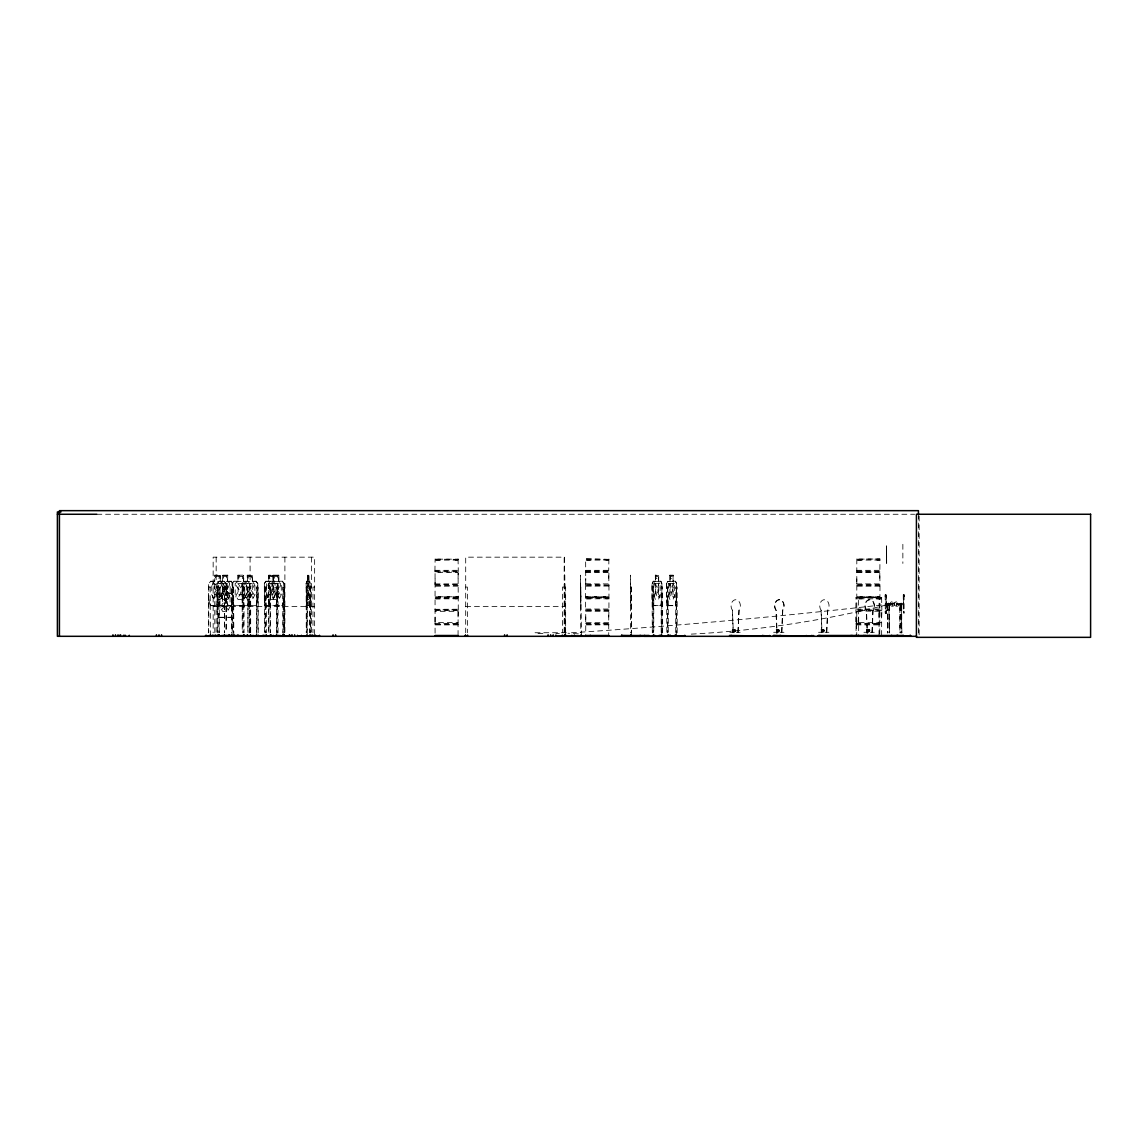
<?xml version="1.0" encoding="UTF-8"?>
<svg xmlns="http://www.w3.org/2000/svg" width="1148" height="1148" viewBox="0 0 1148 1148"><rect width="100%" height="100%" fill="white"/><g stroke="black" fill="none" stroke-linecap="round" stroke-linejoin="round"><path stroke-width="0.75" stroke-dasharray="5 3.75" d="M435.092 616.978L435.049 622.819M435.092 583.901L435.092 578.248M458.066 616.978L458.296 609.875L434.905 609.832M458.066 578.248L458.296 571.159L434.877 571.101L435.092 572.594M585.738 616.978L585.738 635.504M608.87 559.392L585.652 558.918L585.724 584.102L585.738 578.248M608.727 616.978L608.985 610.176M608.727 578.248L608.985 571.46M856.064 616.978L856.064 635.504M856.666 623.292L856.795 616.978M856.795 583.901L856.795 578.248M858.661 616.978L858.661 635.504M879.038 616.978L879.138 598.122M879.77 616.978L880.014 584.863M879.77 578.248L879.971 558.99L856.508 559.162L879.899 558.99M881.65 616.978L881.879 609.875L855.848 609.818L856.021 597.634L881.793 597.663L855.863 597.778M885.912 604.279L888.222 604.379M886.385 555.804L886.4 563.41L886.356 559.822M892.053 603.618L892.828 603.905M885.912 603.661L888.222 603.633M886.414 556.464L886.4 552.059M886.414 553.35L886.428 548.844M888.739 604.279L893.058 604.121M892.929 603.618L892.843 604.379L892.283 603.475M886.672 559.822L886.643 563.41L886.643 555.804M886.443 550.667L886.514 544.31L886.6 550.667M888.739 603.661L893.058 603.848M886.457 548.601L886.514 546.864L886.572 548.601M458.282 609.818L458.095 572.594L435.063 572.594L435.063 622.618L458.095 622.618L458.095 611.324L435.063 611.324M458.066 586.183L435.063 586.183M458.066 635.504L458.066 622.69M585.566 584.619L585.509 609.875L608.985 609.99M608.727 622.69L585.738 622.69L585.738 611.253L608.756 611.324L608.727 635.504M608.756 624.842L585.71 624.899M856.81 558.947L856.781 622.69M879.77 586.183L856.767 586.183M881.65 635.504L881.664 611.324L856.021 610.98M609.014 585.107L585.695 584.174M879.038 635.504L879.067 611.324M737.877 632.247L739.025 610.219A6.156 4.664 -90 0 0 739.025 601.509A6.156 4.664 -90 0 0 732.424 601.509A6.156 4.664 -90 0 0 732.424 610.219L733.314 632.247M738.121 632.247L739.025 610.219M781.645 632.247L782.549 610.219A6.156 4.664 -90 0 0 782.549 601.509A6.156 4.664 -90 0 0 775.948 601.509A6.156 4.664 -90 0 0 775.948 610.219L776.909 633.94M781.903 632.247L782.793 610.219A6.156 4.664 -90 0 0 782.793 601.509A6.156 4.664 -90 0 0 776.192 601.509A6.156 4.664 -90 0 0 776.192 610.219L777.096 632.247M826.56 632.247L827.708 610.219A6.156 4.664 -90 0 0 827.708 601.509A6.156 4.664 -90 0 0 821.107 601.509A6.156 4.664 -90 0 0 821.107 610.219L821.997 632.247M826.804 632.247L827.708 610.219M871.949 632.247L872.839 610.219A6.156 4.664 -90 0 0 872.839 601.509A6.156 4.664 -90 0 0 866.238 601.509A6.156 4.664 -90 0 0 866.238 610.219L867.214 633.94M872.193 632.247L873.097 610.219A6.156 4.664 -90 0 0 873.097 601.509A6.156 4.664 -90 0 0 866.496 601.509A6.156 4.664 -90 0 0 866.496 610.219L867.386 632.247M608.971 585.222L608.928 609.818M608.756 586.054L585.738 586.183M858.661 622.761L858.618 598.137M309.587 605.67L309.989 599.615M310.19 599.615L309.788 605.67L306.53 605.67L306.172 599.615M733.429 630.18C734.146 632.089 734.806 628.874 734.562 631.156M735.552 631.056C731.864 629.563 733.515 631.4 735.552 629.994M733.83 630.568C731.305 630.324 737.073 631.486 734.763 630.525M778.717 631.07L776.837 630.439L778.904 629.979M824.336 630.152C820.289 631.414 822.427 629.592 824.336 630.898M823.475 630.998L822.628 629.879L822.025 631.056M824.12 631.17L822.829 630.065L821.839 631.256M823.532 630.912L823.891 630.238L821.638 629.994M823.963 630.238L823.948 631.156L821.581 631.056M868.247 631.17C864.544 629.578 874.546 630.209 867.529 630.467C867.386 630.596 868.39 630.568 868.849 630.998M869.725 630.898C868.089 632.821 866.64 629.047 867.4 631.056M867.529 630.525L867.96 629.793L868.677 630.726M869.524 630.238L867.099 630.195L868.519 631.17M868.362 631.156L869.653 630.525L869.366 631.256M735.222 630.697C726.655 630.367 738.365 629.778 734.318 630.898M733.658 630.352C732.869 630.683 734.95 630.51 734.591 629.893M735.122 629.979L733.586 629.908L733.285 631.056M777.124 629.764C783.036 631.041 774.685 631.429 776.636 630.152M776.794 631.17C777.34 630.553 776.206 629.678 778.071 630.726M778.014 630.726C778.272 629.506 775.876 630.482 777.512 631.271M776.722 630.568L777.684 630.324M779.435 630.726L776.794 630.195L778 630.984M821.494 630.726L824.278 630.553L823.231 630.726M822.298 630.912L821.71 630.195L823.389 631.17M822.929 630.726L823.991 630.18M823.288 630.324L823.747 631.17M823.805 630.338L821.968 631.056M866.884 630.324L869.366 630.467L868.763 631.056M868.677 630.324L868.979 631.17M458.109 559.363L434.805 559.162L458.296 559.162M608.799 559.363L585.652 558.918M880.057 597.878L856.523 597.276L879.87 597.634M896.272 603.977L897.32 603.977M885.079 595.095L886.313 595.195L886.313 613.362L886.17 594.894L885.165 595.095M885.079 596.372L886.113 596.372M885.079 611.497L886.313 611.497M885.079 612.788L886.113 612.788M435.063 609.315L458.109 609.244M660.861 605.67L661.937 599.615L661.033 605.67L653.155 605.67L652.035 599.643L652.035 583.371L652.308 632.792M675.383 605.67L676.459 599.615L676.574 583.399L676.631 632.792M306.172 583.485L306.746 581.232M306.373 583.485L306.76 581.433M733.701 630.726L733.902 630.324M777.684 631.156L778.143 629.879L779.334 631.056M867.831 630.223L869.38 630.18M885.165 611.497L886.17 611.31M886.026 612.788L886.026 595.095M904.237 596.644L904.265 594.908L903.261 594.678M275.936 605.47L277.242 599.615L277.242 583.485L275.936 581.433M276.037 605.67L277.386 599.615M276.18 605.67L277.529 599.643L277.529 583.399L275.994 581.232L270.196 581.232M777.741 630.525C778.645 630.855 779.808 629.85 778.33 631.156M823.36 629.908L822.944 630.539M867.3 630.525L867.701 629.879M868.232 630.553C870.414 631.199 867.572 629.032 869.337 631.156M435.035 623.034L435.092 624.899M585.537 609.889L585.738 611.253M855.834 609.875L855.949 610.722M231.207 605.47L232.786 599.615M257.626 599.615L255.961 605.47L234.034 605.47L232.327 599.615M268.819 581.232L265.862 581.232L264.341 583.371L264.341 599.643L265.819 605.67L282.566 605.67L284.015 599.615M282.566 605.67L284.187 599.643M734.849 630.912L734.663 629.908M735.107 630.912C735.725 629.004 735.036 631.945 733.816 630.625M869.266 630.984L869.352 630.238M733.357 630.912L733.443 630.525M777.325 630.611L777.598 630.625M821.882 630.898L823.13 631.17M822.571 631.256L822.571 630.525M778.645 629.893L779.148 630.912L777.684 630.726M867.386 630.711L867.4 629.994M307.477 581.433L306.903 632.792M224.047 605.47L225.998 599.615M247.494 605.47L249.446 599.615M247.624 605.67L249.69 599.643M434.934 571.044L435.106 558.947M434.934 623.35L458.282 623.407M879.928 571.948L856.666 571.934M458.152 597.634L435.063 597.52M458.282 571.819L434.905 571.804M608.928 610.478L585.552 610.535M869.208 630.065L869.093 630.812M434.934 584.633L458.253 584.619M458.224 585.451L434.877 585.337M458.224 610.592L434.905 610.535M608.899 624.182L585.552 624.11M879.928 585.451L856.609 585.394M881.808 610.592L855.934 610.65M455.153 560.095L457.162 560.095M455.153 598.811L457.162 598.811M605.8 560.095L607.823 560.095M605.8 598.811L607.823 598.811M876.857 560.095L878.88 560.095M876.125 598.811L880.746 598.811M225.395 589.369L224.893 589.369C226.242 582.237 233.747 579.927 226.328 590.359C233.618 598.768 227.261 601.05 225.209 591.694L221.435 597.721L217.517 591.694C215.279 600.892 208.089 598.969 216.269 590.359C208.563 582.266 215.121 580.199 217.417 588.996C218.852 581.347 224.534 581.534 225.051 589.154M652.136 583.457L653.356 581.232M652.308 583.457L653.399 581.433M667.849 605.67L666.558 599.643L666.558 583.371L667.72 581.232L670.016 581.232M666.672 583.457L667.892 581.232M778.846 630.352C777.44 629.19 778.057 631.816 778.373 629.893M823.561 630.137L822.973 631.156M868.95 630.137L869.251 630.697M732.811 630.152L733.888 629.793L733.156 629.793M735.509 631.056L735.509 629.994M776.593 630.152L777.655 629.793M776.349 630.654L778.846 630.697M779.033 631.142L777.626 630.898M778.387 630.152L779.334 629.994M779.277 631.056L779.435 630.324M822.025 629.994C821.753 632.161 821.968 628.831 823.116 630.051M867.027 629.994L866.467 630.654L867.816 631.271M866.97 631.056L867.931 630.898M436.168 560.095L439.741 560.095M436.168 598.811L439.741 598.811M586.815 560.095L590.388 560.095M586.815 598.811L590.388 598.811M857.872 560.095L861.445 560.095M857.14 598.811L863.31 598.811M264.485 583.457L266.006 581.232M219.139 593.229L217.116 595.166L219.067 593.028L222.439 593.028M233.991 581.232L232.083 583.399L232.025 636.308M219.01 617.466L217.116 611.439L217.216 583.371L219.182 581.232M217.403 583.457L219.254 581.433M243.993 605.47L242.142 599.615L241.97 583.371L243.821 581.232L247.624 581.232L249.69 583.371L249.661 632.792M243.921 581.232L242.142 583.457L242.242 632.792M270.254 605.67L268.345 599.643L268.345 583.371L270.297 581.232M268.517 583.457L270.368 581.433M734.289 630.496L733.328 629.994M777.54 629.994L777.397 630.912M778.1 629.893L777.139 630.898M822.384 630.051L823.389 630.223M458.052 558.947L458.282 571.101M608.698 597.663L585.466 597.276L585.695 598.137L608.928 598.065M881.621 597.663L881.851 609.818M734.246 630.984L732.811 630.898M821.581 629.994L822.427 629.764M866.97 629.994L868.103 629.865M608.698 560.109L585.767 560.109M608.698 598.782L585.781 598.811M881.621 598.826L856.107 598.811M458.023 598.811L435.135 598.811M823.59 631.17L824.135 630.238L821.71 630.195M885.194 594.951L885.28 613.176M904.165 596.515L903.462 596.573M904.194 611.497C903.476 609.875 903.533 614.266 904.165 612.917M222.612 593.229L220 595.252L220 606.56L222.612 611.41L227.476 611.41L230.074 606.56L230.074 595.252L227.476 593.229M214.82 632.763L214.69 583.457L220.143 583.457L222.64 581.433L222.741 575.378M273.769 581.433L271.143 583.457L271.143 594.764L273.769 599.615L278.663 599.615L281.289 594.764L281.289 583.457L278.663 581.433L278.763 575.378L273.769 575.378L273.87 581.433M608.727 597.534L585.652 597.563L608.813 597.634M879.124 598.079L879.253 598.811M733.888 631.256L733.012 631.17M869.725 630.152L869.122 630.18M96.848 514.261L914.626 514.261M458.066 560.095L435.106 560.109M879.77 560.095L856.81 560.109M435.063 570.326L458.095 570.326M585.71 570.326L608.756 570.326L608.985 571.274M856.767 570.326L879.799 570.326M585.552 571.116L608.914 571.116M856.609 571.116L880.042 571.274M585.537 571.819L608.914 571.804M585.71 572.594L608.756 572.594L608.899 584.619M856.767 572.594L879.799 572.594L879.985 584.691L856.609 584.691M227.821 575.177L222.468 575.177L222.569 581.232M237.937 575.177L243.835 575.177L243.649 581.433L246.519 583.457L246.519 594.764L243.591 599.615L238.124 599.615L235.197 594.764L235.197 583.457L238.124 581.433L238.124 575.378L243.649 575.378L243.591 581.433M273.597 575.177L278.935 575.177M564.802 575.177L565.003 632.792M669.844 575.177L673.288 575.177L673.187 581.433M220.201 575.378L214.69 575.378L214.733 581.433L211.763 583.457L211.763 594.764L214.69 599.615L220.143 599.615L223.071 594.764L223.071 583.457L220.143 581.433L220.143 575.378M222.64 575.378L227.634 575.378L227.534 581.433L230.16 583.457L230.16 594.764L227.534 599.615L222.64 599.615L220.014 594.764L220.143 583.457M247.394 575.378L252.388 575.378M268.833 575.378L273.023 575.378M307.477 575.378L308.884 575.378M655.422 575.378L658.651 575.378M669.944 575.378L673.187 575.378M307.693 576.396L308.468 576.396L308.468 578.405L307.693 578.405M219.067 581.232L224.176 581.232M227.72 581.232L231.394 581.232M233.948 581.232L237.98 581.232M252.46 581.232L256.133 581.232M278.835 581.232L282.508 581.232M306.545 581.232L307.621 581.232M308.683 581.232L309.773 581.232M653.183 581.232L655.479 581.232M658.593 581.232L660.99 581.232M673.115 581.232L675.526 581.232L676.574 583.399M231.308 581.433L210.586 581.433L208.836 583.485L208.749 632.792M265.934 581.433L282.437 581.433M306.559 581.433L309.759 581.433M653.226 581.433L660.947 581.433M667.763 581.433L675.483 581.433M217.216 583.371L217.503 632.792M256.033 581.232L257.812 583.399L257.898 632.792M264.341 583.371L264.614 632.792M268.345 583.371L271.1 588.996C272.951 579.797 277.586 582.825 271.961 590.359C277.945 598.409 272.822 601.308 271.028 591.694C269.134 601.294 264.227 598.409 270.167 590.402L267.369 583.672L268.445 583.327M564.802 583.371L565.275 632.763M580.587 583.371L580.859 597.706M666.558 583.371L666.845 632.792M307.477 583.457L308.683 583.457M435.063 583.901L458.095 583.901M585.71 583.901L608.756 583.901M856.767 583.901L879.799 583.901M608.914 585.394L585.609 585.523M208.592 587.073L210.371 587.073M213.155 587.073L214.834 587.073M216.168 587.073L219.268 587.073L219.268 632.792M222.511 587.173L227.476 587.173M242.242 587.073L244.007 587.073L244.007 632.792M264.614 587.073L266.264 587.073L266.264 632.792M268.618 587.073L270.383 587.073L270.383 632.792M284.891 587.073L282.839 587.073L282.839 632.792M306.272 587.073L307.248 587.073M311.625 587.073L309.73 587.073L309.73 632.792M314.638 587.073L312.974 587.073L312.974 632.763M465.701 587.073L467.38 587.073L467.365 632.763M564.17 587.073L562.506 587.073L562.506 632.763M564.615 587.073L565.648 587.073L565.648 636.308M580.788 587.073L581.433 636.308M630.654 587.073L631.414 587.073L631.414 632.792M652.308 587.073L653.743 587.073M666.845 587.073L668.279 587.073M231.207 593.028L227.548 593.028L227.648 586.972L222.339 586.972L222.339 593.028M219.038 593.229L231.121 593.229L232.685 595.267L232.585 611.41L231.021 617.265L219.038 617.265M214.69 594.764L220.143 594.764M268.833 594.764L272.894 594.764L272.894 583.457L268.833 583.457L268.948 632.792M307.477 594.764L308.683 594.764M904.194 595.095L903.261 595.095L903.39 612.917M232.757 595.195L231.092 593.028M886.17 596.573L885.194 596.515M904.093 596.573L903.462 596.759M458.066 596.788L435.092 596.788L458.023 596.788M879.77 596.788L856.795 596.788L879.727 596.788M435.035 598.079L458.109 598.108M208.635 599.643L210.5 605.67M232.083 599.643L233.948 605.67L256.191 605.67L257.812 599.643L257.712 583.399M264.341 599.643L265.963 605.67M676.402 599.643L675.555 605.67L667.691 605.67M896.531 603.618L900.635 603.618M901.151 603.618L903.462 603.618M892.039 603.977L893.087 603.977M896.531 604.379L900.635 604.379M901.151 604.379L903.462 604.379M887.447 605.025L888.739 602.973L889.513 632.892M231.308 605.47L210.586 605.47L208.836 599.615M265.934 605.47L282.437 605.47M306.559 605.47L309.759 605.47M653.226 605.47L660.947 605.47M667.763 605.47L675.483 605.47M887.447 605.541L889.513 605.541M899.874 605.541L901.912 605.541M210.443 605.67L231.437 605.67L233.058 599.643L232.958 583.399L231.293 581.232M580.788 605.67L580.587 575.177L580.788 632.792M630.711 605.67L630.51 575.177L630.654 632.792M213.155 606.388L314.638 606.388M465.701 606.388L564.17 606.388M585.71 609.043L608.756 609.043M856.035 609.043L881.664 609.043M732.424 610.219L733.127 633.94M821.107 610.219L821.825 633.94M217.116 611.439L219.139 617.265M885.266 612.975L886.17 612.975M218.909 617.466L231.25 617.466L232.857 611.439L232.786 583.485L231.207 581.433M881.65 622.69L856.035 622.618L856.049 611.181M585.552 623.407L608.914 623.407M855.877 623.407L881.808 623.35M458.253 624.11L434.977 624.297M855.877 624.11L881.836 624.11M458.095 624.899L435.063 624.899L435.092 635.504M856.035 624.899L881.664 624.899M822.413 630.984L824.278 630.152M867.802 630.984L869.667 630.152M729.87 632.29L733.716 632.29M736.313 632.29L740.173 632.29M773.637 632.29L777.497 632.29M780.095 632.29L783.955 632.29M818.553 632.29L822.399 632.29M825.01 632.29L828.856 632.29M863.942 632.29L867.788 632.29M870.399 632.29L874.245 632.29M566.294 632.735L535.011 632.735L535.011 633.495L545.444 633.495M555.876 633.495L559.349 633.495M608.899 559.019L608.727 570.456M272.894 581.433L275.061 583.457L275.061 594.764L272.894 599.615L268.833 599.615L266.652 594.764L266.652 583.457L268.833 581.433L268.819 575.177M224.133 581.232L226.242 583.371L226.213 632.792M224.047 581.433L226.056 583.457L226.056 632.792M282.408 581.232L284.187 583.399L284.274 632.792M282.336 581.433L283.915 583.485L283.843 632.763M257.626 583.485L255.961 581.433L234.034 581.433L232.283 583.485L232.197 632.792M675.354 581.232L676.459 583.485M660.832 581.232L661.937 583.485M660.774 581.433L661.765 583.485M668.308 594.764L669.944 599.615L673.015 599.615L674.651 594.764L674.651 583.457L673.015 581.433L673.115 575.177M653.772 594.764L655.422 599.615L658.478 599.615L660.129 594.764L660.129 583.457L658.478 581.433L658.478 575.378M308.683 581.433L308.683 599.615L307.477 599.615L306.817 594.764M268.618 599.615L270.368 605.47M241.97 599.643L243.864 605.67M217.403 599.615L219.254 605.47M217.216 599.643L219.124 605.67M309.573 581.232L310.19 583.457M309.558 581.433L309.989 583.457M666.845 599.615L667.935 605.47M652.308 599.615L653.327 605.67M306.731 605.67L306.129 583.399L306.272 632.792M856.508 623.766L856.795 635.504M886.615 548.844L886.615 553.35M886.629 552.059L886.629 556.464M919.146 516.026L919.146 636.308M918.443 514.261L918.443 636.308M904.093 594.894L904.093 612.975M903.533 598.467L903.533 609.071M902.859 544.31L902.859 563.41M901.912 632.892L901.151 602.973L899.874 605.025L899.874 632.892M901.725 605.541L901.725 632.892M901.539 605.541L901.539 632.892M900.247 605.541L900.247 632.892M900.061 605.541L900.061 632.892M892.814 602.571L892.297 605.398L892.34 602.571M889.313 605.541L889.298 632.892M889.112 605.541L889.126 632.892M887.849 605.541L887.849 632.892M887.648 605.541L887.634 632.892M887.461 605.025L887.461 632.892M885.524 594.894L885.524 596.573M885.524 611.31L885.524 612.975M879.799 611.324L879.77 635.504M868.806 632.161L868.806 629.463L866.367 629.463L866.367 632.161M868.505 629.463L868.505 632.161M866.668 629.463L866.668 632.161M823.417 632.161L823.417 629.463L820.978 629.463L820.978 632.161M823.116 629.463L823.116 632.161M821.279 629.463L821.279 632.161M778.502 632.161L778.502 629.463L776.077 629.463L776.077 632.161M778.215 629.463L778.215 632.161M776.364 629.463L776.364 632.161M734.72 632.161L734.72 629.463L732.295 629.463L732.295 632.161M734.433 629.463L734.433 632.161M732.582 629.463L732.582 632.161M677.177 632.792L677.177 587.073L675.727 587.073L675.727 632.792M676.272 587.073L676.272 636.308M670.116 575.378L670.116 581.433M670.016 575.177L669.944 581.433L668.308 583.457L668.279 632.792M667.734 587.073L667.734 632.792M667.375 587.073L667.375 632.792M662.64 632.792L662.64 587.073L661.191 587.073L661.191 632.792M662.095 632.792L661.865 583.399L661.736 636.308M658.651 581.433L658.765 575.177L655.307 575.177L655.422 581.433L653.772 583.457L653.743 632.792M655.479 575.177L655.594 581.433M653.212 587.073L653.212 632.792M652.853 587.073L652.853 632.792M631.3 587.073L631.3 636.308M564.629 557.167L564.629 632.763M564.17 632.763L564.17 557.167L465.701 557.167L465.701 632.763M314.638 634.514L314.638 557.167L213.155 557.167L213.155 632.763M311.625 557.167L311.625 632.763M310.706 587.073L310.706 632.792M310.362 587.073L310.362 632.792M310.233 599.643L310.032 583.371L310.089 632.792M308.927 581.232L308.927 575.177L307.434 575.177L307.248 636.308M308.726 575.177L308.683 605.67M307.621 575.177L307.664 581.433M306.631 587.073L306.631 632.792M284.891 557.167L284.891 632.763M284.604 587.073L284.604 632.792M284.302 587.073L284.446 632.763M283.154 587.073L283.154 636.308M278.835 575.177L278.935 581.232M278.046 632.792L278.046 587.073L276.41 587.073L276.41 632.792M277.601 587.073L277.601 632.792M276.855 587.073L276.855 636.308M273.698 575.177L273.597 581.232M273.181 581.232L273.181 575.177L268.689 575.177L268.689 581.232M273.037 575.177L273.023 581.433M270.067 587.073L270.067 632.792M268.618 583.457L268.618 632.792M265.819 587.073L265.819 632.792M265.073 587.073L265.073 632.792M258.214 632.792L258.214 587.073L256.449 587.073L256.449 632.792M256.779 587.073L256.779 636.308M252.56 581.232L252.56 575.177L247.207 575.177L247.394 581.433L244.768 583.457L244.768 594.764L247.394 599.615L252.287 599.615L254.913 594.764L254.913 583.457L252.287 581.433L252.46 575.177M250.68 632.763L250.68 587.073L247.882 587.073L247.882 632.792M250.077 557.167L250.235 632.763M249.489 632.792L249.489 583.457L247.494 581.433L247.494 575.378M248.054 587.073L248.054 632.792M243.692 587.073L243.692 632.792M242.558 587.073L242.558 632.792M237.98 575.177L237.937 581.232M233.805 636.308L233.647 587.073L231.709 587.073L231.709 632.792M233.475 587.073L233.475 632.792M233.159 587.073L233.159 632.792M227.72 575.177L227.634 581.433M227.476 606.56L227.476 595.252L222.612 595.252L222.612 606.56M224.606 587.073L224.606 632.792M224.434 587.073L224.434 632.792M222.439 586.972L222.511 593.229M220.201 581.433L220.402 575.177L214.489 575.177L214.489 581.232L210.5 581.232L208.635 583.399L208.592 632.792M218.938 587.073L218.938 632.792M217.847 587.073L217.819 632.792M216.168 557.167L216.168 632.763M210.199 587.073L210.371 636.308M890.116 603.977A3123.177 1460.156 -11 0 1 568.088 632.993M894.794 602.829A1012.393 991.743 3.9 0 1 688.814 634.241M578.362 633.868A1012.393 991.743 3.9 0 1 568.016 633.237M654.432 583.442L656.513 590.402C652.107 597.878 655.594 601.681 657.173 591.694C658.636 601.681 662.324 597.878 657.861 590.359L659.913 583.442L658.923 583.5L657.216 588.996L655.494 583.5L654.432 583.442M668.968 583.442L671.035 590.402C666.629 597.878 670.131 601.681 671.695 591.694C673.173 601.681 676.861 597.878 672.398 590.359L674.45 583.442L673.46 583.5L671.752 588.996L670.03 583.5L668.968 583.442M220.531 595.238L223.831 602.198C216.656 610.535 222.712 612.845 224.879 603.489C226.917 612.845 233.231 610.549 225.998 602.155C232.8 594.277 227.074 591.837 224.965 600.791L222.224 595.281L220.531 595.238M220.832 583.442L224.161 590.402C214.748 600.634 228.696 600.39 218.68 590.402L222.439 583.672L220.832 583.442M245.572 583.442L248.901 590.402C241.683 598.754 247.767 601.035 249.948 591.694C252 601.05 258.357 598.768 251.068 590.359C257.927 582.466 252.158 580.056 250.034 588.996L247.279 583.5L245.572 583.442M271.961 583.442L275.276 590.402C268.058 598.754 274.157 601.035 276.338 591.694C278.376 601.05 284.733 598.768 277.443 590.359C284.302 582.466 278.534 580.056 276.424 588.996L273.654 583.5L271.961 583.442M246.045 597.347L244.165 597.548L240.951 591.694C238.727 600.892 231.537 598.969 239.702 590.359C232.011 582.266 238.554 580.199 240.85 588.996C243.089 580.228 250.049 582.179 242.128 590.402L246.045 597.347M226.199 599.643L224.19 605.67L226.242 599.643M585.767 596.773L608.727 596.788L585.781 596.788M219.168 576.396L215.666 576.396L215.666 578.405L219.168 578.405L219.168 576.396M226.658 576.396L223.516 576.396L223.516 578.405L226.658 578.405L226.658 576.396M242.615 576.396L239.1 576.396L239.1 578.405L242.615 578.405L242.615 576.396M251.412 576.396L248.269 576.396L248.269 578.405L251.412 578.405L251.412 576.396M272.162 576.396L269.55 576.396L269.55 578.405L272.162 578.405L272.162 576.396M277.787 576.396L274.645 576.396L274.645 578.405L277.787 578.405L277.787 576.396M657.933 576.396L655.967 576.396L655.967 578.405L657.933 578.405L657.933 576.396M672.47 576.396L670.504 576.396L670.504 578.405L672.47 578.405L672.47 576.396M227.534 583.457L222.64 583.457L222.64 594.764L227.534 594.764L227.534 583.457M243.591 583.457L238.124 583.457L238.124 594.764L243.591 594.764L243.591 583.457M252.287 583.457L247.394 583.457L247.394 594.764L252.287 594.764L252.287 583.457M278.663 583.457L273.769 583.457L273.769 594.764L278.663 594.764L278.663 583.457M658.478 583.457L655.422 583.457L655.422 594.764L658.478 594.764L658.478 583.457M673.015 583.457L669.944 583.457L669.944 594.764L673.015 594.764L673.015 583.457M226.601 588.192L223.473 588.192L223.473 590.201L226.601 590.201L226.601 588.192M897.047 602.571L896.531 605.398L897.047 602.571M891.235 605.986A2.31 2.31 0 0 0 894.694 603.977A2.31 2.31 0 0 0 891.235 601.983A2.31 2.31 0 0 0 891.235 605.986M895.641 605.986A2.31 2.31 0 0 0 899.099 603.977A2.31 2.31 0 0 0 895.641 601.983A2.31 2.31 0 0 0 895.641 605.986"/><path stroke-width="1.5" d="M574.172 636.265L574.187 635.289M879.225 636.265L879.167 635.289L878.995 636.15M897.722 636.265L897.693 635.289L898.052 636.179M297.504 636.049L319.675 636.308M315.356 636.308L315.571 635.289M243.218 636.15L243.29 635.289M644.157 636.308L685.27 636.179M212.739 636.15L212.767 635.375M222.109 636.308L222.109 635.289L221.88 636.179M205.191 636.179L210.758 635.375M210.715 636.15L210.385 635.031M228.552 636.308L228.71 635.289M211.878 636.265L221.994 636.049M214.906 636.308L215.02 635.031M464.567 636.207L465.327 635.375M770.007 636.207L729.324 636.279L729.841 635.49L770.007 636.207L730.286 636.293L729.841 635.49M736.93 635.863L737.303 636.293M768.155 635.863L768.471 636.265M769.447 635.49L769.074 636.265M813.789 636.207L773.078 636.236L773.609 635.49L813.789 636.207L774.168 636.207M774.426 636.236L774.972 635.49L775.531 636.207L773.609 635.49M779.793 636.265L779.277 635.49L778.904 636.265M806.728 636.265L806.212 635.49L805.666 636.236L806.283 635.863M813.229 635.49L812.856 636.265M818.151 636.265L818.524 635.49L903.519 635.49C905.313 636.437 901.869 636.408 903.519 635.49M853.007 636.265L852.476 635.49L852.103 636.265M857.298 636.265L856.781 635.49L856.236 636.236L856.853 635.863M870.385 636.236L870.93 635.82M897.32 636.236L897.865 635.49L898.812 636.308M898.425 636.207L896.502 635.49L896.129 636.265M902.687 636.265L902.17 635.49L901.797 636.265M644.573 636.179L644.645 635.375L644.717 636.308M258.099 636.179L258.185 635.375M270.942 636.179L271.043 635.375M735.423 635.863L735.122 636.265M763.348 636.308L763.793 635.49L764.181 636.265M807.503 635.863L807.202 636.265M824.12 635.863L823.805 636.265M857.7 636.308L858.202 635.863M864.903 636.265L865.276 635.49L865.721 636.293M870.485 636.308L869.567 635.49L869.022 636.236L870.155 635.863M205.851 636.179L205.98 635.375M229.284 636.179L229.413 635.375M234.063 636.179L234.192 635.375L234.321 636.308M215.666 636.179L215.795 635.375M60.988 511.951L57.4 511.951L57.4 636.308L916.649 636.308M57.4 514.261L96.776 514.261M435.092 635.504L458.066 635.504M585.738 635.504L608.727 635.504M435.035 635.834L458.109 635.805M585.695 635.834L608.77 635.805M903.591 635.863L818.983 636.293L818.524 635.49M224.061 635.375L291.621 636.265M435.063 636.236L458.095 636.236M608.756 636.236L555.718 636.265L555.718 635.289M817.979 636.236L910.12 636.179L910.12 635.289M565.333 636.308L565.29 635.031M315.155 636.179L314.896 635.375M312.701 636.179L312.787 635.031M252.402 636.179L252.273 635.375L252.144 636.308M247.624 636.179L247.494 635.375M228.868 636.15L228.868 635.289M224.09 636.15L224.42 635.031M263.653 636.179L263.897 635.375M253.837 636.179L253.722 635.375L253.608 636.308M238.325 636.179L238.21 635.375M229.758 636.265L229.543 635.289M825.613 635.863L825.929 636.265M271.717 636.179L271.631 635.375L271.545 636.308M684.854 636.15L684.768 635.289M670.375 636.179L670.303 635.375M654.848 636.179L654.791 635.375L654.719 636.308M291.305 636.15L291.248 635.289M319.503 636.15L319.46 635.289M911.153 636.308L910.249 635.375M564.586 636.15L564.644 635.031M621.857 636.179L621.857 635.289M918.443 514.261L918.443 510.659L59.423 510.659L59.423 636.308M891.666 635.289L891.666 636.308M676.158 635.031L676.158 636.308M675.627 635.031L675.627 636.308M674.766 635.289L674.766 636.308M670.231 635.289L670.231 636.308M669.241 635.289L669.241 636.308M668.38 635.031L668.38 636.308M667.849 635.031L667.849 636.308M661.635 635.031L661.635 636.308M661.09 635.031L661.09 636.308M660.229 635.289L660.229 636.308M659.239 635.289L659.239 636.308M653.858 635.031L653.858 636.308M653.312 635.031L653.312 636.308M640.197 635.289L640.326 636.308L621.728 636.265L621.742 635.289M631.4 635.031L631.4 636.308M631.3 635.031L631.3 636.308M630.668 635.031L630.754 636.308M590.345 635.289L590.345 636.308M581.433 635.031L581.433 636.308M580.788 635.031L580.788 636.308M574.56 635.289L574.56 636.308M571.891 635.289L571.891 636.308M565.648 635.031L565.648 636.308M565.003 635.031L565.003 636.308M564.429 635.289L564.429 636.308M564.299 635.289L564.299 636.308M562.319 635.031L562.305 636.308M556.091 635.289L556.091 636.308M553.178 634.772L553.178 636.308M550.638 634.772L550.638 636.308M548.098 634.772L548.098 636.308M507.129 634.772L507.129 636.308M504.589 634.772L504.589 636.308M467.566 635.031L467.566 636.308M465.571 635.289L465.571 636.308M465.457 635.289L465.457 636.308M335.603 634.772L335.603 636.308M333.063 634.772L333.063 636.308M314.767 635.289L314.896 636.308M311.869 635.289L311.869 636.308M311.754 635.289L311.754 636.308M310.319 635.031L310.319 636.308M309.759 635.031L309.687 636.308M307.291 635.031L307.291 636.308M306.674 635.031L306.674 636.308M301.422 635.289L301.422 636.308M297.519 635.289L297.519 636.308M294.62 634.772L294.62 636.308M292.094 634.772L292.094 636.308M289.554 634.772L289.554 636.308L289.325 635.375M289.224 635.289L289.224 636.308M284.388 635.289L284.388 636.308L284.23 635.031M283.786 635.031L283.786 636.308M282.982 635.031L282.982 636.308M282.666 635.031L282.666 636.308M279.983 635.289L279.983 636.308M278.232 635.289L278.232 636.308M276.711 635.031L276.711 636.308M276.266 635.031L276.266 636.308M273.238 635.289L273.238 636.308M271.129 635.289L271.129 636.308M270.555 635.031L270.555 636.308L270.239 635.031M266.408 635.031L266.408 636.308M265.949 635.031L265.949 636.308M263.997 635.289L263.997 636.308M262.835 635.289L262.835 636.308M258.286 635.289L258.286 636.308M256.607 635.031L256.607 636.308M256.291 635.031L256.291 636.308M250.752 635.031L250.752 636.308M250.293 635.031L250.293 636.308M247.695 635.031L247.868 636.308M247.365 635.289L247.365 636.308M246.849 635.289L246.849 636.308M244.18 635.031L244.18 636.308M243.85 635.031L243.85 636.308M238.095 635.289L238.095 636.308M237.622 635.289L237.622 636.308M233.991 635.031L233.833 636.308M231.867 635.031L231.867 636.308M231.537 635.031L231.537 636.308M223.932 635.289L223.932 636.308M219.426 635.031L219.426 636.308M219.11 635.031L219.11 636.308M216.039 635.289L215.924 636.308M213.026 635.289L213.026 636.308M212.911 635.289L212.882 636.308M210.873 635.289L210.873 636.308M206.095 635.289L206.095 636.308M161.538 634.772L161.538 636.308M158.998 634.772L158.998 636.308M156.458 634.772L156.458 636.308M129.279 635.289L129.279 636.308M125.448 635.289L125.448 636.308M124.415 635.289L124.415 636.308M123.439 635.289L123.439 636.308M120.569 634.772L120.569 636.308M119.535 635.289L119.535 636.308M118.029 634.772L118.029 636.308M115.489 634.772L115.489 636.308M112.949 634.772L112.949 636.308M649.122 635.461A1012.393 991.743 3.9 0 1 621.499 635.418M731.204 635.49C729.439 636.48 732.969 636.423 731.204 635.49M762.43 635.49C760.665 636.48 764.209 636.423 762.43 635.49M780.64 635.49C778.875 636.48 782.405 636.423 780.64 635.49M811.866 635.49C810.101 636.48 813.645 636.423 811.866 635.49M819.887 635.49C818.122 636.48 821.652 636.423 819.887 635.49M851.113 635.49C849.362 636.48 852.892 636.423 851.113 635.49M863.913 635.49C862.148 636.48 865.692 636.423 863.913 635.49M1090.6 514.261L916.42 514.261L916.42 637.341L1090.6 637.341L1090.6 514.261M218.034 636.308L218.034 635.031L218.034 636.308"/></g></svg>
